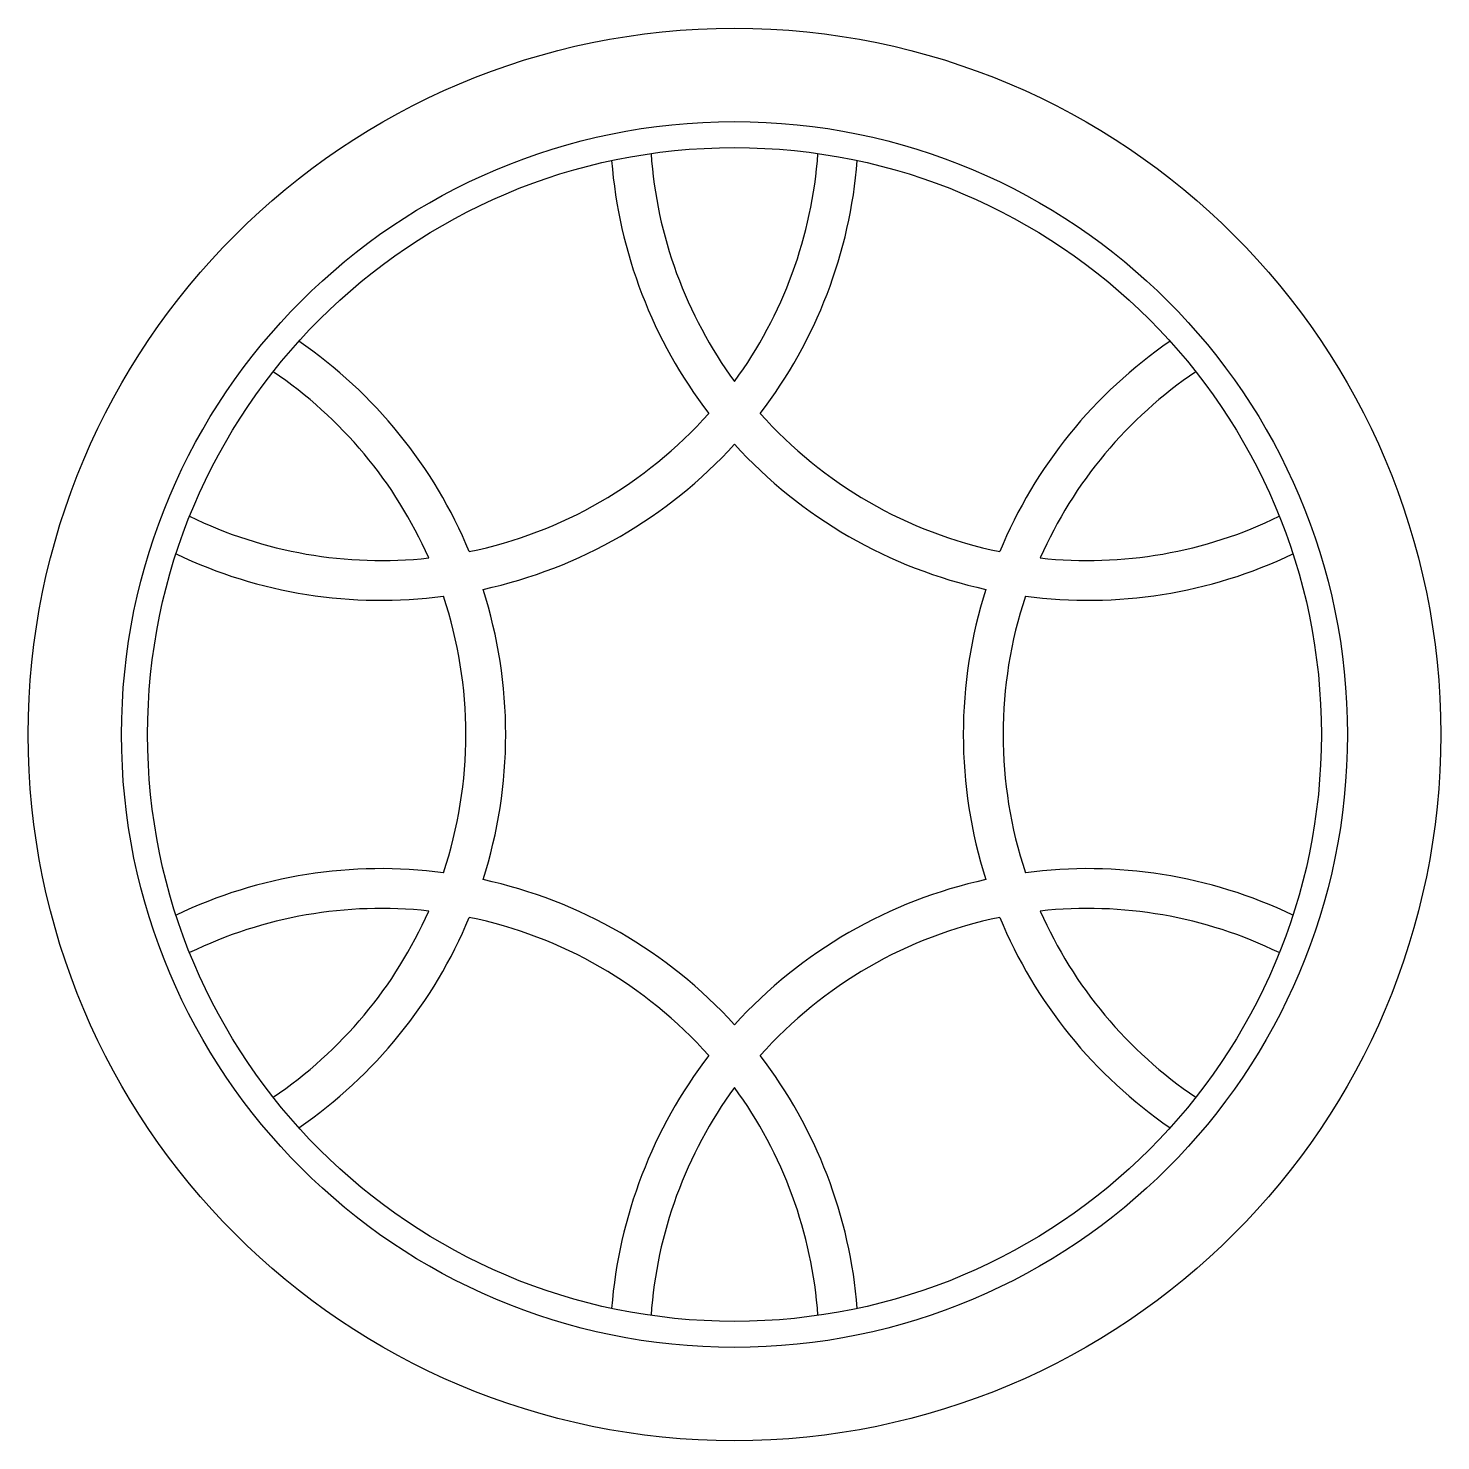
# Model space of a CAD drawing. Header units: millimetres. Extents: x 66 to 101.5, y 56.6 to 92.1.
import ezdxf

# ---------------------------------------------------------------- set-up
doc = ezdxf.new("R2010")
doc.units = ezdxf.units.MM

msp = doc.modelspace()

# ---------------------------------------------------------------- linework, layer by layer
for radius in [17.75, 15.405, 14.75]:
    msp.add_circle((83.745, 74.364), radius)
for centre, radius, start, end in [((92.62, 89.736), 12, 184.5344, 217.4792), ((92.62, 89.736), 11, 184.0239, 216.2138), ((74.87, 89.736), 11, 323.7862, 355.9761), ((74.87, 89.736), 12, 322.5208, 355.4656), ((65.995, 74.364), 12, 22.5208, 55.4656), ((101.495, 74.364), 12, 124.5344, 157.4792), ((65.995, 74.364), 11, 23.7862, 55.9761), ((101.495, 74.364), 11, 124.0239, 156.2138), ((74.87, 89.736), 11, 281.5895, 318.4105), ((92.62, 89.736), 11, 221.5895, 258.4105), ((74.87, 89.736), 12, 282.3041, 317.6959), ((92.62, 89.736), 12, 222.3041, 257.6959), ((74.87, 89.736), 11, 244.0239, 276.2138), ((92.62, 89.736), 11, 263.7862, 295.9761), ((74.87, 89.736), 12, 244.5344, 277.4792), ((92.62, 89.736), 12, 262.5208, 295.4656), ((65.995, 74.364), 11, 341.5895, 18.4105), ((65.995, 74.364), 12, 342.3041, 17.6959), ((101.495, 74.364), 12, 162.3041, 197.6959), ((101.495, 74.364), 11, 161.5895, 198.4105), ((74.87, 58.992), 12, 82.5208, 115.4656), ((74.87, 58.992), 12, 42.3041, 77.6959), ((92.62, 58.992), 12, 102.3041, 137.6959), ((92.62, 58.992), 12, 64.5344, 97.4792), ((74.87, 58.992), 11, 83.7862, 115.9761), ((92.62, 58.992), 11, 64.0239, 96.2138), ((65.995, 74.364), 11, 304.0239, 336.2138), ((65.995, 74.364), 12, 304.5344, 337.4792), ((74.87, 58.992), 11, 41.5895, 78.4105), ((92.62, 58.992), 11, 101.5895, 138.4105), ((101.495, 74.364), 12, 202.5208, 235.4656), ((101.495, 74.364), 11, 203.7862, 235.9761), ((92.62, 58.992), 12, 142.5208, 175.4656), ((74.87, 58.992), 12, 4.5344, 37.4792), ((92.62, 58.992), 11, 143.7862, 175.9761), ((74.87, 58.992), 11, 4.0239, 36.2138)]:
    msp.add_arc(centre, radius, start, end)

doc.saveas('drawing.dxf')
